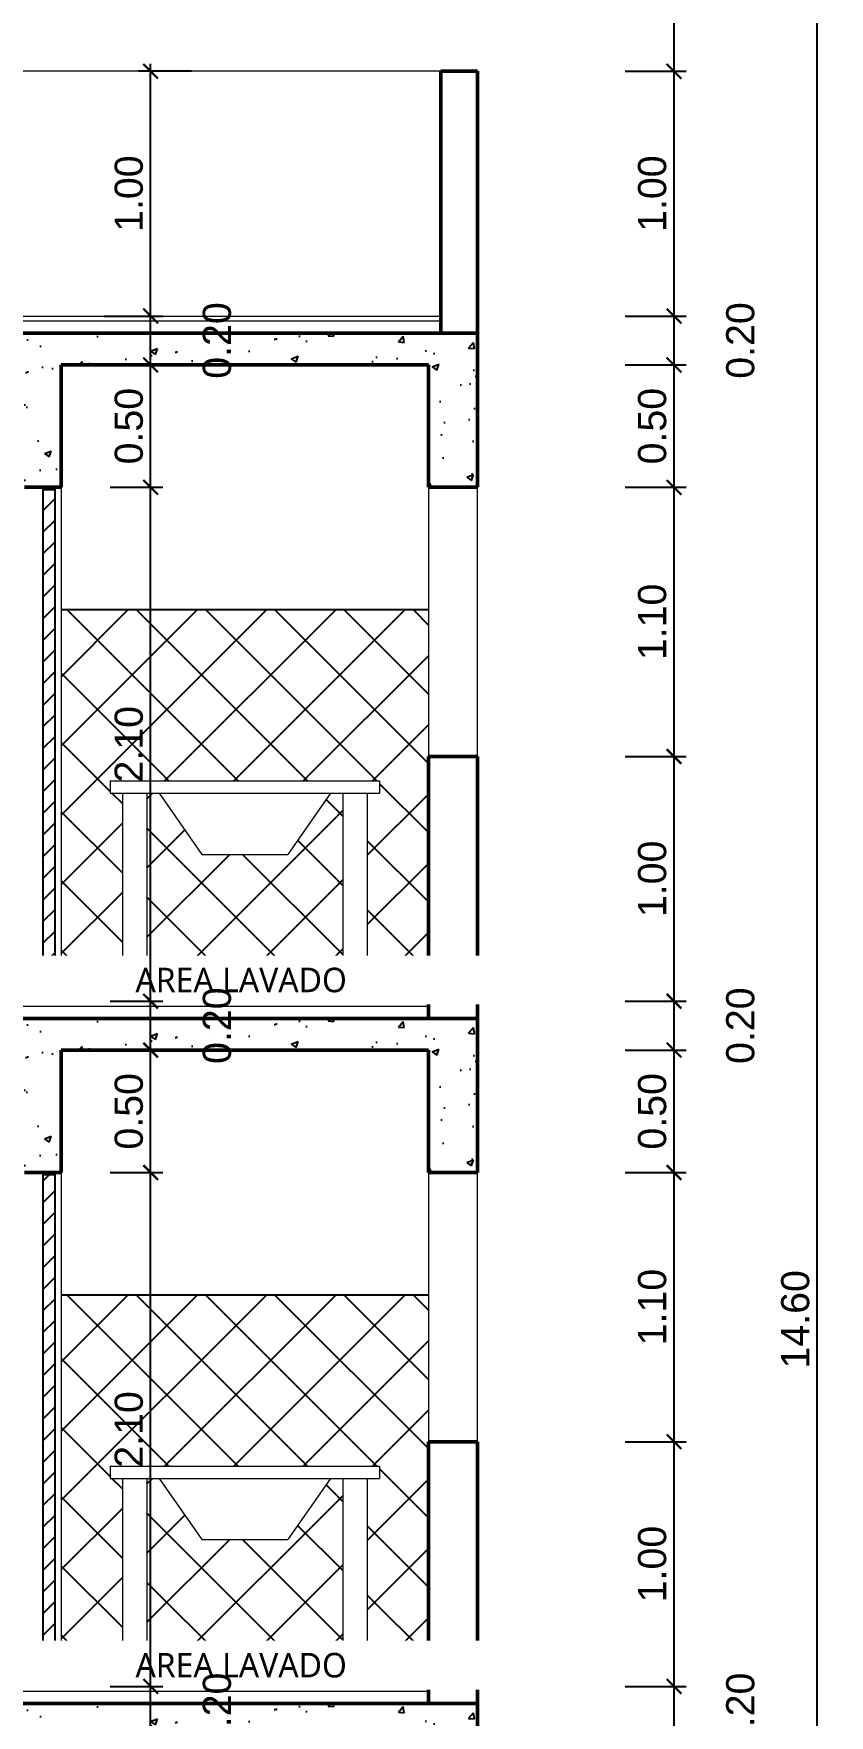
# Model space of a CAD drawing. Header units: feet. Extents: x -417 to 46, y -646 to -218.
# Drawn here: x -91.05 to -87.8, y -380.85 to -373.98 of the extents above; entities that cross this region are included whole.
import ezdxf

# ---------------------------------------------------------------- set-up
doc = ezdxf.new("R2010")
doc.units = ezdxf.units.FT
doc.header["$MEASUREMENT"] = 0
doc.layers.add('DIM', color=10, linetype='Continuous')
doc.layers.add('RELLENO', color=8, linetype='Continuous')
for name, color, linetype, lineweight in [('DIM-COTAS', 1, 'Continuous', 5), ('MB', 2, 'Continuous', 20), ('muros', 4, 'Continuous', 50), ('Piso', 8, 'Continuous', 9), ('TXT', 2, 'Continuous', 9)]:
    doc.layers.add(name, color=color, linetype=linetype, lineweight=lineweight)
doc.styles.add('ads', font='trebuc.ttf', dxfattribs={"height": 0.14})
doc.styles.get("Standard").update_dxf_attribs({"font": 'arial.ttf', "height": 0.115})
doc.dimstyles.new('KEILY', dxfattribs={"dimtxt": 0.115, "dimasz": 0.06, "dimexe": 0.05, "dimexo": 0.2, "dimgap": 0.03, "dimtad": 1, "dimzin": 1, "dimdsep": 46, "dimtxsty": 'Standard', "dimblk": 'ARCHTICK', "dimcen": 2.5, "dimdle": 0.03, "dimclrd": 256, "dimclre": 256, "dimclrt": 7, "dimadec": 0, "dimazin": 0, "dimtfac": 1, "dimtmove": 2, "dimatfit": 3, "dimfxl": 0.2, "dimfxlon": 1, "dimtolj": 1, "dimtzin": 1, "dimarcsym": 0})
pattern_1 = [(45, (111.02362, -146.33437), (-0.14142136, 0.14142136), []), (135, (111.02362, -146.33437), (-0.14142136, -0.14142136), [])]
pattern_2 = [(45, (111.02362, -143.53437), (-0.14142136, 0.14142136), []), (135, (111.02362, -143.53437), (-0.14142136, -0.14142136), [])]

# ---------------------------------------------------------------- blocks, each defined once
blk = doc.blocks.new('A$C61FD6AA4')
at = {"layer": 'RELLENO'}
h = blk.add_hatch(dxfattribs=at)
h.set_pattern_fill('ANSI31', color=256, scale=0.5)
h.set_pattern_definition([(45, (-53.53432, 257.28586), (-0.044194174, 0.044194174), [])])
h.paths.add_polyline_path([(0, 0), (0.05, 0), (0.05, 2.08), (0, 2.08)])
at = {"color": 2}
blk.add_lwpolyline([(0, 0), (0.05, 0), (0.05, 2.08), (0, 2.08)], close=True, dxfattribs=at)
blk = doc.blocks.new('_ArchTick')
at = {"layer": 'DIM-COTAS', "color": 0, "const_width": 0.15}
blk.add_lwpolyline([(-0.5, -0.5), (0.5, 0.5)], dxfattribs=at)
blk = doc.blocks.new('*D2716')
at = {"layer": 'Defpoints', "color": 0, "transparency": 16777216}
for p in [(-89.433, -380.7298), (-88.4302, -380.7298), (-89.433, -380.9298)]:
    blk.add_point(p, dxfattribs=at)
at = {"layer": 'DIM', "lineweight": -2, "transparency": 16777216}
for p, q in [((-88.4302, -380.9598), (-88.4302, -380.6998)), ((-88.6302, -380.7298), (-88.3802, -380.7298)), ((-88.6302, -380.9298), (-88.3802, -380.9298))]:
    blk.add_line(p, q, dxfattribs=at)
at = {"layer": 'DIM', "lineweight": -2, "transparency": 16777216, "xscale": 0.06, "yscale": 0.06, "zscale": 0.06}
for p, rotation in [((-88.4302, -380.7298), 90), ((-88.4302, -380.9298), 270)]:
    blk.add_blockref('_ArchTick', p, dxfattribs=dict(at, rotation=rotation))
at = {"layer": 'DIM', "color": 7, "transparency": 16777216, "insert": (-88.1591, -380.8298), "char_height": 0.115, "attachment_point": 5, "rotation": 90}
blk.add_mtext('\\A1;0.20', dxfattribs=at)
blk = doc.blocks.new('*D2717')
at = {"layer": 'Defpoints', "color": 0, "transparency": 16777216}
for p in [(-89.233, -379.7298), (-88.4302, -379.7298), (-89.433, -380.7298)]:
    blk.add_point(p, dxfattribs=at)
at = {"layer": 'DIM', "lineweight": -2, "transparency": 16777216}
for p, q in [((-88.6302, -379.7298), (-88.3802, -379.7298)), ((-88.4302, -380.7598), (-88.4302, -379.6998)), ((-88.6302, -380.7298), (-88.3802, -380.7298))]:
    blk.add_line(p, q, dxfattribs=at)
at = {"layer": 'DIM', "lineweight": -2, "transparency": 16777216, "xscale": 0.06, "yscale": 0.06, "zscale": 0.06}
for p, rotation in [((-88.4302, -379.7298), 90), ((-88.4302, -380.7298), 270)]:
    blk.add_blockref('_ArchTick', p, dxfattribs=dict(at, rotation=rotation))
at = {"layer": 'DIM', "color": 7, "transparency": 16777216, "insert": (-88.519, -380.2298), "char_height": 0.115, "attachment_point": 5, "rotation": 90}
blk.add_mtext('\\A1;1.00', dxfattribs=at)
blk = doc.blocks.new('*D2718')
at = {"layer": 'Defpoints', "color": 0, "transparency": 16777216}
for p in [(-89.233, -378.6298), (-88.4302, -378.6298), (-89.233, -379.7298)]:
    blk.add_point(p, dxfattribs=at)
at = {"layer": 'DIM', "lineweight": -2, "transparency": 16777216}
for p, q in [((-88.6302, -378.6298), (-88.3802, -378.6298)), ((-88.4302, -379.7598), (-88.4302, -378.5998)), ((-88.6302, -379.7298), (-88.3802, -379.7298))]:
    blk.add_line(p, q, dxfattribs=at)
at = {"layer": 'DIM', "lineweight": -2, "transparency": 16777216, "xscale": 0.06, "yscale": 0.06, "zscale": 0.06}
for p, rotation in [((-88.4302, -378.6298), 90), ((-88.4302, -379.7298), 270)]:
    blk.add_blockref('_ArchTick', p, dxfattribs=dict(at, rotation=rotation))
at = {"layer": 'DIM', "color": 7, "transparency": 16777216, "insert": (-88.519, -379.1798), "char_height": 0.115, "attachment_point": 5, "rotation": 90}
blk.add_mtext('\\A1;1.10', dxfattribs=at)
blk = doc.blocks.new('*D2719')
at = {"layer": 'Defpoints', "color": 0, "transparency": 16777216}
for p in [(-89.433, -378.1298), (-88.4302, -378.1298), (-89.233, -378.6298)]:
    blk.add_point(p, dxfattribs=at)
at = {"layer": 'DIM', "lineweight": -2, "transparency": 16777216}
for p, q in [((-88.4302, -378.6598), (-88.4302, -378.0998)), ((-88.6302, -378.1298), (-88.3802, -378.1298)), ((-88.6302, -378.6298), (-88.3802, -378.6298))]:
    blk.add_line(p, q, dxfattribs=at)
at = {"layer": 'DIM', "lineweight": -2, "transparency": 16777216, "xscale": 0.06, "yscale": 0.06, "zscale": 0.06}
for p, rotation in [((-88.4302, -378.1298), 90), ((-88.4302, -378.6298), 270)]:
    blk.add_blockref('_ArchTick', p, dxfattribs=dict(at, rotation=rotation))
at = {"layer": 'DIM', "color": 7, "transparency": 16777216, "insert": (-88.519, -378.3798), "char_height": 0.115, "attachment_point": 5, "rotation": 90}
blk.add_mtext('\\A1;0.50', dxfattribs=at)
blk = doc.blocks.new('*D2720')
at = {"layer": 'Defpoints', "color": 0, "transparency": 16777216}
for p in [(-89.433, -377.9298), (-88.4302, -377.9298), (-89.433, -378.1298)]:
    blk.add_point(p, dxfattribs=at)
at = {"layer": 'DIM', "lineweight": -2, "transparency": 16777216}
for p, q in [((-88.4302, -378.1598), (-88.4302, -377.8998)), ((-88.6302, -377.9298), (-88.3802, -377.9298)), ((-88.6302, -378.1298), (-88.3802, -378.1298))]:
    blk.add_line(p, q, dxfattribs=at)
at = {"layer": 'DIM', "lineweight": -2, "transparency": 16777216, "xscale": 0.06, "yscale": 0.06, "zscale": 0.06}
for p, rotation in [((-88.4302, -377.9298), 90), ((-88.4302, -378.1298), 270)]:
    blk.add_blockref('_ArchTick', p, dxfattribs=dict(at, rotation=rotation))
at = {"layer": 'DIM', "color": 7, "transparency": 16777216, "insert": (-88.1591, -378.0298), "char_height": 0.115, "attachment_point": 5, "rotation": 90}
blk.add_mtext('\\A1;0.20', dxfattribs=at)
blk = doc.blocks.new('*D2721')
at = {"layer": 'Defpoints', "color": 0, "transparency": 16777216}
for p in [(-89.233, -376.9298), (-88.4302, -376.9298), (-89.433, -377.9298)]:
    blk.add_point(p, dxfattribs=at)
at = {"layer": 'DIM', "lineweight": -2, "transparency": 16777216}
for p, q in [((-88.6302, -376.9298), (-88.3802, -376.9298)), ((-88.4302, -377.9598), (-88.4302, -376.8998)), ((-88.6302, -377.9298), (-88.3802, -377.9298))]:
    blk.add_line(p, q, dxfattribs=at)
at = {"layer": 'DIM', "lineweight": -2, "transparency": 16777216, "xscale": 0.06, "yscale": 0.06, "zscale": 0.06}
for p, rotation in [((-88.4302, -376.9298), 90), ((-88.4302, -377.9298), 270)]:
    blk.add_blockref('_ArchTick', p, dxfattribs=dict(at, rotation=rotation))
at = {"layer": 'DIM', "color": 7, "transparency": 16777216, "insert": (-88.519, -377.4298), "char_height": 0.115, "attachment_point": 5, "rotation": 90}
blk.add_mtext('\\A1;1.00', dxfattribs=at)
blk = doc.blocks.new('*D2722')
at = {"layer": 'Defpoints', "color": 0, "transparency": 16777216}
for p in [(-89.233, -375.8298), (-88.4302, -375.8298), (-89.233, -376.9298)]:
    blk.add_point(p, dxfattribs=at)
at = {"layer": 'DIM', "lineweight": -2, "transparency": 16777216}
for p, q in [((-88.6302, -375.8298), (-88.3802, -375.8298)), ((-88.4302, -376.9598), (-88.4302, -375.7998)), ((-88.6302, -376.9298), (-88.3802, -376.9298))]:
    blk.add_line(p, q, dxfattribs=at)
at = {"layer": 'DIM', "lineweight": -2, "transparency": 16777216, "xscale": 0.06, "yscale": 0.06, "zscale": 0.06}
for p, rotation in [((-88.4302, -375.8298), 90), ((-88.4302, -376.9298), 270)]:
    blk.add_blockref('_ArchTick', p, dxfattribs=dict(at, rotation=rotation))
at = {"layer": 'DIM', "color": 7, "transparency": 16777216, "insert": (-88.519, -376.3798), "char_height": 0.115, "attachment_point": 5, "rotation": 90}
blk.add_mtext('\\A1;1.10', dxfattribs=at)
blk = doc.blocks.new('*D2723')
at = {"layer": 'Defpoints', "color": 0, "transparency": 16777216}
for p in [(-89.433, -375.3298), (-88.4302, -375.3298), (-89.233, -375.8298)]:
    blk.add_point(p, dxfattribs=at)
at = {"layer": 'DIM', "lineweight": -2, "transparency": 16777216}
for p, q in [((-88.6302, -375.3298), (-88.3802, -375.3298)), ((-88.4302, -375.8598), (-88.4302, -375.2998)), ((-88.6302, -375.8298), (-88.3802, -375.8298))]:
    blk.add_line(p, q, dxfattribs=at)
at = {"layer": 'DIM', "lineweight": -2, "transparency": 16777216, "xscale": 0.06, "yscale": 0.06, "zscale": 0.06}
for p, rotation in [((-88.4302, -375.3298), 90), ((-88.4302, -375.8298), 270)]:
    blk.add_blockref('_ArchTick', p, dxfattribs=dict(at, rotation=rotation))
at = {"layer": 'DIM', "color": 7, "transparency": 16777216, "insert": (-88.519, -375.5798), "char_height": 0.115, "attachment_point": 5, "rotation": 90}
blk.add_mtext('\\A1;0.50', dxfattribs=at)
blk = doc.blocks.new('*D2724')
at = {"layer": 'Defpoints', "color": 0, "transparency": 16777216}
for p in [(-89.383, -375.1298), (-88.4302, -375.1298), (-89.433, -375.3298)]:
    blk.add_point(p, dxfattribs=at)
at = {"layer": 'DIM', "lineweight": -2, "transparency": 16777216}
for p, q in [((-88.6302, -375.1298), (-88.3802, -375.1298)), ((-88.4302, -375.3598), (-88.4302, -375.0998)), ((-88.6302, -375.3298), (-88.3802, -375.3298))]:
    blk.add_line(p, q, dxfattribs=at)
at = {"layer": 'DIM', "lineweight": -2, "transparency": 16777216, "xscale": 0.06, "yscale": 0.06, "zscale": 0.06}
for p, rotation in [((-88.4302, -375.1298), 90), ((-88.4302, -375.3298), 270)]:
    blk.add_blockref('_ArchTick', p, dxfattribs=dict(at, rotation=rotation))
at = {"layer": 'DIM', "color": 7, "transparency": 16777216, "insert": (-88.1591, -375.2298), "char_height": 0.115, "attachment_point": 5, "rotation": 90}
blk.add_mtext('\\A1;0.20', dxfattribs=at)
blk = doc.blocks.new('*D2735')
at = {"layer": 'Defpoints', "color": 0, "transparency": 16777216}
for p in [(-89.233, -374.1298), (-88.4302, -374.1298), (-89.383, -375.1298)]:
    blk.add_point(p, dxfattribs=at)
at = {"layer": 'DIM', "lineweight": -2, "transparency": 16777216}
for p, q in [((-88.4302, -375.1598), (-88.4302, -374.0998)), ((-88.6302, -374.1298), (-88.3802, -374.1298)), ((-88.6302, -375.1298), (-88.3802, -375.1298))]:
    blk.add_line(p, q, dxfattribs=at)
at = {"layer": 'DIM', "lineweight": -2, "transparency": 16777216, "xscale": 0.06, "yscale": 0.06, "zscale": 0.06}
for p, rotation in [((-88.4302, -374.1298), 90), ((-88.4302, -375.1298), 270)]:
    blk.add_blockref('_ArchTick', p, dxfattribs=dict(at, rotation=rotation))
at = {"layer": 'DIM', "color": 7, "transparency": 16777216, "insert": (-88.519, -374.6298), "char_height": 0.115, "attachment_point": 5, "rotation": 90}
blk.add_mtext('\\A1;1.00', dxfattribs=at)
blk = doc.blocks.new('*D2736')
at = {"layer": 'Defpoints', "color": 0, "transparency": 16777216}
for p in [(-94.333, -372.5298), (-88.4302, -372.5298), (-89.233, -374.1298)]:
    blk.add_point(p, dxfattribs=at)
at = {"layer": 'DIM', "lineweight": -2, "transparency": 16777216}
for p, q in [((-88.6302, -372.5298), (-88.3802, -372.5298)), ((-88.4302, -374.1598), (-88.4302, -372.4998)), ((-88.6302, -374.1298), (-88.3802, -374.1298))]:
    blk.add_line(p, q, dxfattribs=at)
at = {"layer": 'DIM', "lineweight": -2, "transparency": 16777216, "xscale": 0.06, "yscale": 0.06, "zscale": 0.06}
for p, rotation in [((-88.4302, -372.5298), 90), ((-88.4302, -374.1298), 270)]:
    blk.add_blockref('_ArchTick', p, dxfattribs=dict(at, rotation=rotation))
at = {"layer": 'DIM', "color": 7, "transparency": 16777216, "insert": (-88.519, -373.3298), "char_height": 0.115, "attachment_point": 5, "rotation": 90}
blk.add_mtext('\\A1;1.60', dxfattribs=at)
blk = doc.blocks.new('*D2739')
at = {"layer": 'Defpoints', "color": 0, "transparency": 16777216}
for p in [(-88.3802, -371.9298), (-87.846, -371.9298), (-87.9933, -386.5298)]:
    blk.add_point(p, dxfattribs=at)
at = {"layer": 'DIM', "lineweight": -2, "transparency": 16777216}
for p, q in [((-87.846, -386.5598), (-87.846, -371.8998)), ((-88.046, -371.9298), (-87.796, -371.9298)), ((-87.846, -386.5298), (-87.796, -386.5298))]:
    blk.add_line(p, q, dxfattribs=at)
at = {"layer": 'DIM', "lineweight": -2, "transparency": 16777216, "xscale": 0.06, "yscale": 0.06, "zscale": 0.06}
for p, rotation in [((-87.846, -371.9298), 90), ((-87.846, -386.5298), 270)]:
    blk.add_blockref('_ArchTick', p, dxfattribs=dict(at, rotation=rotation))
at = {"layer": 'DIM', "color": 7, "transparency": 16777216, "insert": (-87.9347, -379.2298), "char_height": 0.115, "attachment_point": 5, "rotation": 90}
blk.add_mtext('\\A1;14.60', dxfattribs=at)
blk = doc.blocks.new('*D2800')
at = {"layer": 'Defpoints', "color": 0, "transparency": 16777216}
for p in [(-90.933, -380.7298), (-90.5677, -380.7298), (-90.933, -380.9298)]:
    blk.add_point(p, dxfattribs=at)
at = {"layer": 'DIM', "lineweight": -2, "transparency": 16777216}
for p, q in [((-90.5677, -380.9598), (-90.5677, -380.6998)), ((-90.733, -380.7298), (-90.5177, -380.7298)), ((-90.733, -380.9298), (-90.5177, -380.9298))]:
    blk.add_line(p, q, dxfattribs=at)
at = {"layer": 'DIM', "lineweight": -2, "transparency": 16777216, "xscale": 0.06, "yscale": 0.06, "zscale": 0.06}
for p, rotation in [((-90.5677, -380.7298), 90), ((-90.5677, -380.9298), 270)]:
    blk.add_blockref('_ArchTick', p, dxfattribs=dict(at, rotation=rotation))
at = {"layer": 'DIM', "color": 7, "transparency": 16777216, "insert": (-90.2965, -380.8298), "char_height": 0.115, "attachment_point": 5, "rotation": 90}
blk.add_mtext('\\A1;0.20', dxfattribs=at)
blk = doc.blocks.new('*D2801')
at = {"layer": 'Defpoints', "color": 0, "transparency": 16777216}
for p in [(-90.933, -378.6298), (-90.5677, -378.6298), (-90.933, -380.7298)]:
    blk.add_point(p, dxfattribs=at)
at = {"layer": 'DIM', "lineweight": -2, "transparency": 16777216}
for p, q in [((-90.733, -378.6298), (-90.5177, -378.6298)), ((-90.5677, -380.7598), (-90.5677, -378.5998)), ((-90.733, -380.7298), (-90.5177, -380.7298))]:
    blk.add_line(p, q, dxfattribs=at)
at = {"layer": 'DIM', "lineweight": -2, "transparency": 16777216, "xscale": 0.06, "yscale": 0.06, "zscale": 0.06}
for p, rotation in [((-90.5677, -378.6298), 90), ((-90.5677, -380.7298), 270)]:
    blk.add_blockref('_ArchTick', p, dxfattribs=dict(at, rotation=rotation))
at = {"layer": 'DIM', "color": 7, "transparency": 16777216, "insert": (-90.6564, -379.6798), "char_height": 0.115, "attachment_point": 5, "rotation": 90}
blk.add_mtext('\\A1;2.10', dxfattribs=at)
blk = doc.blocks.new('*D2802')
at = {"layer": 'Defpoints', "color": 0, "transparency": 16777216}
for p in [(-90.933, -378.1298), (-90.5677, -378.1298), (-90.933, -378.6298)]:
    blk.add_point(p, dxfattribs=at)
at = {"layer": 'DIM', "lineweight": -2, "transparency": 16777216}
for p, q in [((-90.5677, -378.6598), (-90.5677, -378.0998)), ((-90.733, -378.1298), (-90.5177, -378.1298)), ((-90.733, -378.6298), (-90.5177, -378.6298))]:
    blk.add_line(p, q, dxfattribs=at)
at = {"layer": 'DIM', "lineweight": -2, "transparency": 16777216, "xscale": 0.06, "yscale": 0.06, "zscale": 0.06}
for p, rotation in [((-90.5677, -378.1298), 90), ((-90.5677, -378.6298), 270)]:
    blk.add_blockref('_ArchTick', p, dxfattribs=dict(at, rotation=rotation))
at = {"layer": 'DIM', "color": 7, "transparency": 16777216, "insert": (-90.6564, -378.3798), "char_height": 0.115, "attachment_point": 5, "rotation": 90}
blk.add_mtext('\\A1;0.50', dxfattribs=at)
blk = doc.blocks.new('*D2803')
at = {"layer": 'Defpoints', "color": 0, "transparency": 16777216}
for p in [(-90.933, -377.9298), (-90.5677, -377.9298), (-90.933, -378.1298)]:
    blk.add_point(p, dxfattribs=at)
at = {"layer": 'DIM', "lineweight": -2, "transparency": 16777216}
for p, q in [((-90.5677, -378.1598), (-90.5677, -377.8998)), ((-90.733, -377.9298), (-90.5177, -377.9298)), ((-90.733, -378.1298), (-90.5177, -378.1298))]:
    blk.add_line(p, q, dxfattribs=at)
at = {"layer": 'DIM', "lineweight": -2, "transparency": 16777216, "xscale": 0.06, "yscale": 0.06, "zscale": 0.06}
for p, rotation in [((-90.5677, -377.9298), 90), ((-90.5677, -378.1298), 270)]:
    blk.add_blockref('_ArchTick', p, dxfattribs=dict(at, rotation=rotation))
at = {"layer": 'DIM', "color": 7, "transparency": 16777216, "insert": (-90.2965, -378.0298), "char_height": 0.115, "attachment_point": 5, "rotation": 90}
blk.add_mtext('\\A1;0.20', dxfattribs=at)
blk = doc.blocks.new('*D2804')
at = {"layer": 'Defpoints', "color": 0, "transparency": 16777216}
for p in [(-90.933, -375.8298), (-90.5677, -375.8298), (-90.933, -377.9298)]:
    blk.add_point(p, dxfattribs=at)
at = {"layer": 'DIM', "lineweight": -2, "transparency": 16777216}
for p, q in [((-90.733, -375.8298), (-90.5177, -375.8298)), ((-90.5677, -377.9598), (-90.5677, -375.7998)), ((-90.733, -377.9298), (-90.5177, -377.9298))]:
    blk.add_line(p, q, dxfattribs=at)
at = {"layer": 'DIM', "lineweight": -2, "transparency": 16777216, "xscale": 0.06, "yscale": 0.06, "zscale": 0.06}
for p, rotation in [((-90.5677, -375.8298), 90), ((-90.5677, -377.9298), 270)]:
    blk.add_blockref('_ArchTick', p, dxfattribs=dict(at, rotation=rotation))
at = {"layer": 'DIM', "color": 7, "transparency": 16777216, "insert": (-90.6564, -376.8798), "char_height": 0.115, "attachment_point": 5, "rotation": 90}
blk.add_mtext('\\A1;2.10', dxfattribs=at)
blk = doc.blocks.new('*D2805')
at = {"layer": 'Defpoints', "color": 0, "transparency": 16777216}
for p in [(-90.933, -375.3298), (-90.5677, -375.3298), (-90.933, -375.8298)]:
    blk.add_point(p, dxfattribs=at)
at = {"layer": 'DIM', "lineweight": -2, "transparency": 16777216}
for p, q in [((-90.733, -375.3298), (-90.5177, -375.3298)), ((-90.5677, -375.8598), (-90.5677, -375.2998)), ((-90.733, -375.8298), (-90.5177, -375.8298))]:
    blk.add_line(p, q, dxfattribs=at)
at = {"layer": 'DIM', "lineweight": -2, "transparency": 16777216, "xscale": 0.06, "yscale": 0.06, "zscale": 0.06}
for p, rotation in [((-90.5677, -375.3298), 90), ((-90.5677, -375.8298), 270)]:
    blk.add_blockref('_ArchTick', p, dxfattribs=dict(at, rotation=rotation))
at = {"layer": 'DIM', "color": 7, "transparency": 16777216, "insert": (-90.6564, -375.5798), "char_height": 0.115, "attachment_point": 5, "rotation": 90}
blk.add_mtext('\\A1;0.50', dxfattribs=at)
blk = doc.blocks.new('*D2806')
at = {"layer": 'Defpoints', "color": 0, "transparency": 16777216}
for p in [(-90.9579, -375.1298), (-90.5677, -375.1298), (-90.933, -375.3298)]:
    blk.add_point(p, dxfattribs=at)
at = {"layer": 'DIM', "lineweight": -2, "transparency": 16777216}
for p, q in [((-90.7579, -375.1298), (-90.5177, -375.1298)), ((-90.5677, -375.3598), (-90.5677, -375.0998)), ((-90.733, -375.3298), (-90.5177, -375.3298))]:
    blk.add_line(p, q, dxfattribs=at)
at = {"layer": 'DIM', "lineweight": -2, "transparency": 16777216, "xscale": 0.06, "yscale": 0.06, "zscale": 0.06}
for p, rotation in [((-90.5677, -375.1298), 90), ((-90.5677, -375.3298), 270)]:
    blk.add_blockref('_ArchTick', p, dxfattribs=dict(at, rotation=rotation))
at = {"layer": 'DIM', "color": 7, "transparency": 16777216, "insert": (-90.2965, -375.2298), "char_height": 0.115, "attachment_point": 5, "rotation": 90}
blk.add_mtext('\\A1;0.20', dxfattribs=at)
blk = doc.blocks.new('*D2807')
at = {"layer": 'Defpoints', "color": 0, "transparency": 16777216}
for p in [(-90.5677, -374.1298), (-90.2015, -374.1298), (-90.9579, -375.1298)]:
    blk.add_point(p, dxfattribs=at)
at = {"layer": 'DIM', "lineweight": -2, "transparency": 16777216}
for p, q in [((-90.5677, -375.1598), (-90.5677, -374.0998)), ((-90.4015, -374.1298), (-90.6177, -374.1298)), ((-90.7579, -375.1298), (-90.5177, -375.1298))]:
    blk.add_line(p, q, dxfattribs=at)
at = {"layer": 'DIM', "lineweight": -2, "transparency": 16777216, "xscale": 0.06, "yscale": 0.06, "zscale": 0.06}
for p, rotation in [((-90.5677, -374.1298), 90), ((-90.5677, -375.1298), 270)]:
    blk.add_blockref('_ArchTick', p, dxfattribs=dict(at, rotation=rotation))
at = {"layer": 'DIM', "color": 7, "transparency": 16777216, "insert": (-90.6564, -374.6298), "char_height": 0.115, "attachment_point": 5, "rotation": 90}
blk.add_mtext('\\A1;1.00', dxfattribs=at)

msp = doc.modelspace()

# ---------------------------------------------------------------- hatches: boundary and pattern name
at = {"layer": 'RELLENO'}
h = msp.add_hatch(dxfattribs=at)
h.set_pattern_fill('AR-CONC', color=256, scale=0.04)
h.set_pattern_definition([(50, (111.02362, -143.53437), (0.28690407, -0.02510085), [0.03, -0.33]), (355, (111.02362, -143.53437), (-0.05550053, 0.30087685), [0.024, -0.264]), (100.45144, (111.04752, -143.53646), (0.23140354, 0.275776), [0.02549608, -0.28045684]), (46.1842, (111.0236, -143.45437), (0.42689653, -0.0662077), [0.045, -0.495]), (96.63564, (111.0592, -143.4599), (0.3738648, 0.38964744), [0.03824414, -0.4206855]), (351.18416, (111.0236, -143.45437), (0.3738648, 0.38964744), [0.036, -0.396]), (21, (111.06362, -143.47437), (0.23876282, -0.16104756), [0.03, -0.33]), (326, (111.06362, -143.47437), (0.09732613, 0.29006002), [0.024, -0.264]), (71.45144, (111.0835, -143.4878), (0.33608895, 0.12901246), [0.02549608, -0.28045684]), (37.5, (111.02362, -143.53437), (0.004863942, 0.13315754), [0, -0.2608, 0, -0.268, 0, -0.265]), (7.5, (111.02362, -143.53437), (0.105227815, 0.157764685), [0, -0.1528, 0, -0.2548, 0, -0.101]), (327.5, (110.93442, -143.53437), (0.213528974, -0.00902195), [0, -0.1, 0, -0.312, 0, -0.414]), (317.5, (110.89442, -143.53437), (0.23327447, 0.04004199), [0, -0.13, 0, -0.2072, 0, -0.294])])
h.paths.add_polyline_path([(-89.233, -375.1998), (-94.933, -375.1998), (-94.933, -375.3298), (-91.083, -375.3298), (-91.083, -375.8298), (-90.933, -375.8298), (-90.933, -375.3298), (-89.433, -375.3298), (-89.433, -375.8298), (-89.233, -375.8298)])
h = msp.add_hatch(dxfattribs=at)
h.set_pattern_fill('NET', color=256, scale=1.6, angle=45)
h.set_pattern_definition(pattern_2)
h.paths.add_polyline_path([(-89.433, -376.3298), (-90.933, -376.3298), (-90.933, -377.9298), (-90.683, -377.9298), (-90.683, -377.0798), (-90.733, -377.0798), (-90.733, -377.0298), (-89.633, -377.0298), (-89.633, -377.0798), (-89.683, -377.0798), (-89.683, -377.9298), (-89.433, -377.9298)])
h = msp.add_hatch(dxfattribs=at)
h.set_pattern_fill('NET', color=256, scale=1.6, angle=45)
h.set_pattern_definition(pattern_2)
h.paths.add_polyline_path([(-89.783, -377.0798), (-89.833, -377.0798), (-90.0079, -377.3298), (-90.3581, -377.3298), (-90.533, -377.0798), (-90.583, -377.0798), (-90.583, -377.8298), (-89.783, -377.8298)], flags=17)
h = msp.add_hatch(dxfattribs=at)
h.set_pattern_fill('AR-CONC', color=256, scale=0.04)
h.set_pattern_definition([(50, (111.02362, -146.33437), (0.28690407, -0.02510085), [0.03, -0.33]), (355, (111.02362, -146.33437), (-0.05550053, 0.30087685), [0.024, -0.264]), (100.45144, (111.04752, -146.33646), (0.23140354, 0.275776), [0.02549608, -0.28045684]), (46.1842, (111.0236, -146.25437), (0.42689653, -0.0662077), [0.045, -0.495]), (96.63564, (111.0592, -146.2599), (0.3738648, 0.38964744), [0.03824414, -0.4206855]), (351.18416, (111.0236, -146.25437), (0.3738648, 0.38964744), [0.036, -0.396]), (21, (111.06362, -146.27437), (0.23876282, -0.16104756), [0.03, -0.33]), (326, (111.06362, -146.27437), (0.09732613, 0.29006002), [0.024, -0.264]), (71.45144, (111.0835, -146.2878), (0.33608895, 0.12901246), [0.02549608, -0.28045684]), (37.5, (111.02362, -146.33437), (0.004863942, 0.13315754), [0, -0.2608, 0, -0.268, 0, -0.265]), (7.5, (111.02362, -146.33437), (0.105227815, 0.157764685), [0, -0.1528, 0, -0.2548, 0, -0.101]), (327.5, (110.93442, -146.33437), (0.213528974, -0.00902195), [0, -0.1, 0, -0.312, 0, -0.414]), (317.5, (110.89442, -146.33437), (0.23327447, 0.04004199), [0, -0.13, 0, -0.2072, 0, -0.294])])
h.paths.add_polyline_path([(-89.233, -377.9998), (-94.933, -377.9998), (-94.933, -378.1298), (-91.083, -378.1298), (-91.083, -378.6298), (-90.933, -378.6298), (-90.933, -378.1298), (-89.433, -378.1298), (-89.433, -378.6298), (-89.233, -378.6298)])
h = msp.add_hatch(dxfattribs=at)
h.set_pattern_fill('NET', color=256, scale=1.6, angle=45)
h.set_pattern_definition(pattern_1)
h.paths.add_polyline_path([(-89.433, -379.1298), (-90.933, -379.1298), (-90.933, -380.7298), (-90.683, -380.7298), (-90.683, -379.8798), (-90.733, -379.8798), (-90.733, -379.8298), (-89.633, -379.8298), (-89.633, -379.8798), (-89.683, -379.8798), (-89.683, -380.7298), (-89.433, -380.7298)])
h = msp.add_hatch(dxfattribs=at)
h.set_pattern_fill('NET', color=256, scale=1.6, angle=45)
h.set_pattern_definition(pattern_1)
h.paths.add_polyline_path([(-89.783, -379.8798), (-89.833, -379.8798), (-90.0079, -380.1298), (-90.3581, -380.1298), (-90.533, -379.8798), (-90.583, -379.8798), (-90.583, -380.6298), (-89.783, -380.6298)], flags=17)
h = msp.add_hatch(dxfattribs=at)
h.set_pattern_fill('AR-CONC', color=256, scale=0.04)
h.set_pattern_definition([(50, (111.02362, -149.13437), (0.28690407, -0.02510085), [0.03, -0.33]), (355, (111.02362, -149.13437), (-0.05550053, 0.30087685), [0.024, -0.264]), (100.45144, (111.04752, -149.13646), (0.23140354, 0.275776), [0.02549608, -0.28045684]), (46.1842, (111.0236, -149.05437), (0.42689653, -0.0662077), [0.045, -0.495]), (96.63564, (111.0592, -149.0599), (0.3738648, 0.38964744), [0.03824414, -0.4206855]), (351.18416, (111.0236, -149.05437), (0.3738648, 0.38964744), [0.036, -0.396]), (21, (111.06362, -149.07437), (0.23876282, -0.16104756), [0.03, -0.33]), (326, (111.06362, -149.07437), (0.09732613, 0.29006002), [0.024, -0.264]), (71.45144, (111.0835, -149.0878), (0.33608895, 0.12901246), [0.02549608, -0.28045684]), (37.5, (111.02362, -149.13437), (0.004863942, 0.13315754), [0, -0.2608, 0, -0.268, 0, -0.265]), (7.5, (111.02362, -149.13437), (0.105227815, 0.157764685), [0, -0.1528, 0, -0.2548, 0, -0.101]), (327.5, (110.93442, -149.13437), (0.213528974, -0.00902195), [0, -0.1, 0, -0.312, 0, -0.414]), (317.5, (110.89442, -149.13437), (0.23327447, 0.04004199), [0, -0.13, 0, -0.2072, 0, -0.294])])
h.paths.add_polyline_path([(-89.233, -380.7998), (-94.933, -380.7998), (-94.933, -380.9298), (-91.083, -380.9298), (-91.083, -381.4298), (-90.933, -381.4298), (-90.933, -380.9298), (-89.433, -380.9298), (-89.433, -381.4298), (-89.233, -381.4298)])

# ---------------------------------------------------------------- linework, layer by layer
at = {"layer": 'MB'}
for p, q in [((-90.933, -375.8298), (-90.933, -377.9298)), ((-89.433, -375.8298), (-89.433, -376.9298)), ((-89.233, -376.9298), (-89.233, -375.8298)), ((-90.733, -377.0298), (-89.633, -377.0298)), ((-90.733, -377.0298), (-90.733, -377.0798)), ((-90.733, -377.0798), (-89.633, -377.0798)), ((-90.683, -377.0798), (-90.683, -377.9298)), ((-90.583, -377.0798), (-90.583, -377.8298)), ((-90.533, -377.0798), (-90.3581, -377.3298)), ((-89.833, -377.0798), (-90.0079, -377.3298)), ((-89.783, -377.0798), (-89.783, -377.8298)), ((-89.683, -377.0798), (-89.683, -377.9298)), ((-89.633, -377.0298), (-89.633, -377.0798)), ((-90.3581, -377.3298), (-90.0079, -377.3298)), ((-90.583, -377.8298), (-89.783, -377.8298)), ((-90.933, -378.6298), (-90.933, -380.7298)), ((-89.433, -378.6298), (-89.433, -379.7298)), ((-89.233, -379.7298), (-89.233, -378.6298)), ((-90.733, -379.8298), (-89.633, -379.8298)), ((-90.733, -379.8298), (-90.733, -379.8798)), ((-89.633, -379.8298), (-89.633, -379.8798)), ((-90.733, -379.8798), (-89.633, -379.8798)), ((-90.683, -379.8798), (-90.683, -380.7298)), ((-90.583, -379.8798), (-90.583, -380.6298)), ((-90.533, -379.8798), (-90.3581, -380.1298)), ((-89.833, -379.8798), (-90.0079, -380.1298)), ((-89.783, -379.8798), (-89.783, -380.6298)), ((-89.683, -379.8798), (-89.683, -380.7298)), ((-90.3581, -380.1298), (-90.0079, -380.1298)), ((-90.583, -380.6298), (-89.783, -380.6298))]:
    msp.add_line(p, q, dxfattribs=at)
at = {"layer": 'muros'}
for p, q in [((-89.383, -374.1298), (-89.233, -374.1298)), ((-89.383, -374.1298), (-89.383, -375.1998)), ((-89.233, -374.1298), (-89.233, -375.8298)), ((-94.933, -375.1998), (-89.233, -375.1998)), ((-90.933, -375.3298), (-89.433, -375.3298)), ((-90.933, -375.3298), (-90.933, -375.8298)), ((-89.433, -375.3298), (-89.433, -375.8298)), ((-91.083, -375.8298), (-90.933, -375.8298)), ((-89.233, -375.8298), (-89.433, -375.8298)), ((-89.433, -376.9298), (-89.433, -377.9998)), ((-89.233, -376.9298), (-89.433, -376.9298)), ((-89.233, -376.9298), (-89.233, -377.9998)), ((-94.933, -377.9998), (-89.233, -377.9998)), ((-89.233, -377.9998), (-89.233, -378.6298)), ((-90.933, -378.1298), (-89.433, -378.1298)), ((-90.933, -378.1298), (-90.933, -378.6298)), ((-89.433, -378.1298), (-89.433, -378.6298)), ((-91.083, -378.6298), (-90.933, -378.6298)), ((-89.233, -378.6298), (-89.433, -378.6298)), ((-89.433, -379.7298), (-89.433, -380.7998)), ((-89.233, -379.7298), (-89.433, -379.7298)), ((-89.233, -379.7298), (-89.233, -380.7998)), ((-94.933, -380.7998), (-89.233, -380.7998)), ((-89.233, -380.7998), (-89.233, -381.4298))]:
    msp.add_line(p, q, dxfattribs=at)
at = {"layer": 'Piso'}
for p, q in [((-89.383, -374.1298), (-94.733, -374.1298)), ((-94.733, -375.1298), (-89.383, -375.1298)), ((-94.733, -375.1498), (-89.383, -375.1498)), ((-94.733, -377.9298), (-89.433, -377.9298)), ((-94.733, -377.9498), (-89.433, -377.9498)), ((-94.733, -380.7298), (-89.433, -380.7298)), ((-94.733, -380.7498), (-89.433, -380.7498))]:
    msp.add_line(p, q, dxfattribs=at)
at = {"layer": 'RELLENO'}
for p, q in [((-90.933, -376.3298), (-89.433, -376.3298)), ((-90.933, -379.1298), (-89.433, -379.1298))]:
    msp.add_line(p, q, dxfattribs=at)

# ---------------------------------------------------------------- block references
for p in [(-91.008, -377.9198), (-91.008, -380.7198)]:
    msp.add_blockref('A$C61FD6AA4', p)

# ---------------------------------------------------------------- dimensions: what is measured, and where the dimension line sits
at = {"layer": 'DIM'}
for base, p1, p2, picture, middle in [((-87.846, -371.9298), (-87.9933, -386.5298), (-88.3802, -371.9298), '*D2739', (-87.9347, -379.2298)), ((-88.4302, -372.5298), (-89.233, -374.1298), (-94.333, -372.5298), '*D2736', (-88.519, -373.3298)), ((-90.5677, -374.1298), (-90.9579, -375.1298), (-90.2015, -374.1298), '*D2807', (-90.6564, -374.6298)), ((-88.4302, -374.1298), (-89.383, -375.1298), (-89.233, -374.1298), '*D2735', (-88.519, -374.6298)), ((-90.5677, -375.1298), (-90.933, -375.3298), (-90.9579, -375.1298), '*D2806', (-90.2965, -375.2298)), ((-88.4302, -375.1298), (-89.433, -375.3298), (-89.383, -375.1298), '*D2724', (-88.1591, -375.2298)), ((-90.5677, -375.3298), (-90.933, -375.8298), (-90.933, -375.3298), '*D2805', (-90.6564, -375.5798)), ((-88.4302, -375.3298), (-89.233, -375.8298), (-89.433, -375.3298), '*D2723', (-88.519, -375.5798)), ((-88.4302, -375.8298), (-89.233, -376.9298), (-89.233, -375.8298), '*D2722', (-88.519, -376.3798)), ((-90.5677, -378.1298), (-90.933, -378.6298), (-90.933, -378.1298), '*D2802', (-90.6564, -378.3798)), ((-88.4302, -378.1298), (-89.233, -378.6298), (-89.433, -378.1298), '*D2719', (-88.519, -378.3798)), ((-88.4302, -378.6298), (-89.233, -379.7298), (-89.233, -378.6298), '*D2718', (-88.519, -379.1798))]:
    dim = msp.add_linear_dim(base=base, p1=p1, p2=p2, angle=90, dimstyle='KEILY', dxfattribs=at)
    dim.commit()
    dim.dimension.update_dxf_attribs({"geometry": picture, "text_midpoint": middle})

# ---------------------------------------------------------------- next in the draw order: texts
at = {"layer": 'TXT', "char_height": 0.1, "width": 2.688, "attachment_point": 2, "style": 'ads', "bg_fill": 2}
for insert in [(-90.198, -377.7931), (-90.198, -380.5931)]:
    msp.add_mtext('AREA LAVADO', dxfattribs=dict(at, insert=insert))

# ---------------------------------------------------------------- next in the draw order: dimensions: what is measured, and where the dimension line sits
at = {"layer": 'DIM'}
for base, p1, p2, picture, middle in [((-90.5677, -375.8298), (-90.933, -377.9298), (-90.933, -375.8298), '*D2804', (-90.6564, -376.8798)), ((-88.4302, -376.9298), (-89.433, -377.9298), (-89.233, -376.9298), '*D2721', (-88.519, -377.4298)), ((-90.5677, -377.9298), (-90.933, -378.1298), (-90.933, -377.9298), '*D2803', (-90.2965, -378.0298)), ((-88.4302, -377.9298), (-89.433, -378.1298), (-89.433, -377.9298), '*D2720', (-88.1591, -378.0298)), ((-90.5677, -378.6298), (-90.933, -380.7298), (-90.933, -378.6298), '*D2801', (-90.6564, -379.6798)), ((-88.4302, -379.7298), (-89.433, -380.7298), (-89.233, -379.7298), '*D2717', (-88.519, -380.2298)), ((-90.5677, -380.7298), (-90.933, -380.9298), (-90.933, -380.7298), '*D2800', (-90.2965, -380.8298)), ((-88.4302, -380.7298), (-89.433, -380.9298), (-89.433, -380.7298), '*D2716', (-88.1591, -380.8298))]:
    dim = msp.add_linear_dim(base=base, p1=p1, p2=p2, angle=90, dimstyle='KEILY', dxfattribs=at)
    dim.commit()
    dim.dimension.update_dxf_attribs({"geometry": picture, "text_midpoint": middle})

doc.saveas('drawing.dxf')
